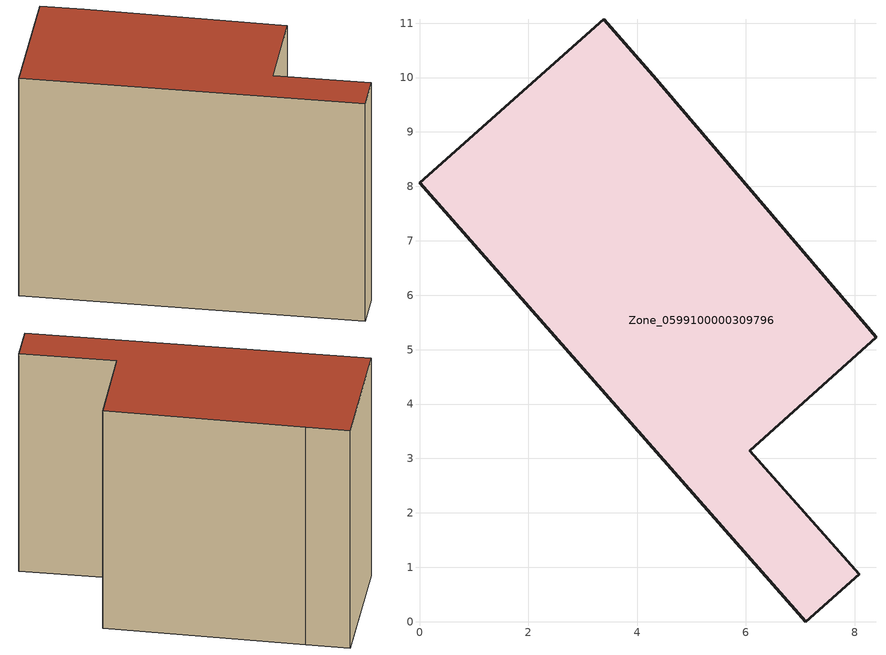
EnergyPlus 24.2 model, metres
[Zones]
Zone_0599100000309796
 floor ground (C_G): 0,8.07 3.39,11.07 4.3,10.03 8.39,5.23 6.07,3.14 8.08,0.87 7.1,0 z0
 wall outside (C_F): 8.08,0.87 6.07,3.14 8.39,5.23 4.3,10.03 3.39,11.07 0,8.07 7.1,0 8.08,0.87 z0:7.69
 roof outside (C_R): 8.39,5.23 4.3,10.03 3.39,11.07 0,8.07 7.1,0 8.08,0.87 6.07,3.14 z7.69
[BUILDING]
Pand.0599100000309796: North Axis=0; Terrain=City; Loads Convergence Tolerance Value=0.04; Temperature Convergence Tolerance Value=0.4; Solar Distribution=FullExterior; Maximum Number of Warmup Days=25; Minimum Number of Warmup Days=1
[Site:Location]
Rotterdam.The.Hague.AP_ZH_NLD Design_Conditions: Latitude=51.96; Longitude=4.45; Time Zone=1; Elevation=-4.5
[SITE:GROUNDTEMPERATURE:BUILDINGSURFACE]
18, 18, 18, 18, 18, 18, 18, 18, 18, 18, 18, 18
[MATERIAL] Thermal Absorptance=0.9; Solar Absorptance=0.7; Visible Absorptance=0.7
Name | Roughness | Thickness | Conductivity | Density | Specific Heat
G.TI.1946 | MediumSmooth | 0.15 | 1 | 540 | 1210
F.TI.1946 | Rough | 0.3 | 0.857143 | 1920 | 840
R.TI.1946 | MediumRough | 0.2 | 0.1 | 1500 | 1000
[CONSTRUCTION]
C_G: G.TI.1946
C_F: F.TI.1946
C_R: R.TI.1946
[ZONE]
Zone_0599100000309796: Type=1; Multiplier=1; Ceiling Height=Autocalculate; Volume=Autocalculate; Floor Area=autocalculate; Part of Total Floor Area=Yes
[ZONEINFILTRATION:DESIGNFLOWRATE]
Infil_Zone_0599100000309796: Zone or ZoneList or Space or SpaceList=Zone_0599100000309796; Schedule=AlwaysOn; Design Flow Rate Calculation Method=Flow/Area; Flow Rate per Floor Area=0.003; Constant Term Coefficient=1; Temperature Term Coefficient=0; Velocity Term Coefficient=0; Velocity Squared Term Coefficient=0
[HVACTEMPLATE:ZONE:IDEALLOADSAIRSYSTEM]
Zone_0599100000309796: Maximum Heating Supply Air Temperature=50; Minimum Cooling Supply Air Temperature=13; Maximum Heating Supply Air Humidity Ratio=0.0156; Minimum Cooling Supply Air Humidity Ratio=0.0077; Heating Limit=NoLimit; Cooling Limit=NoLimit; Dehumidification Control Type=ConstantSensibleHeatRatio; Cooling Sensible Heat Ratio=0.7; Dehumidification Setpoint=60; Humidification Control Type=None; Humidification Setpoint=30; Outdoor Air Method=None; Outdoor Air Flow Rate per Person=0.00944; Outdoor Air Flow Rate per Zone Floor Area=0; Outdoor Air Flow Rate per Zone=0; Demand Controlled Ventilation Type=None; Outdoor Air Economizer Type=NoEconomizer; Heat Recovery Type=None; Sensible Heat Recovery Effectiveness=0.7; Latent Heat Recovery Effectiveness=0.65
[ZONECONTROL:THERMOSTAT]
ThermostatControl_Zone_0599100000309796: Zone or ZoneList=Zone_0599100000309796; Control Type Schedule=DualSetpointControlType; Control 1=Thermostat_Zone_0599100000309796; Temperature Difference Between Cutout And Setpoint=0
[THERMOSTATSETPOINT:DUALSETPOINT]
Thermostat_Zone_0599100000309796: Heating Setpoint Temperature Schedule=HeatingSetpoint_Zone_0599100000309796; Cooling Setpoint Temperature Schedule=CoolingSetpoint_Zone_0599100000309796
[SCHEDULE:COMPACT]
HeatingSetpoint_Zone_0599100000309796: Through: 12/31, For: AllDays, Until: 24:00, 21
CoolingSetpoint_Zone_0599100000309796: Through: 12/31, For: AllDays, Until: 24:00, 24
DualSetpointControlType: Through: 12/31, For: AllDays, Until: 24:00, 4
AlwaysOn: Through: 12/31, For: AllDays, Until: 24:00, 1
